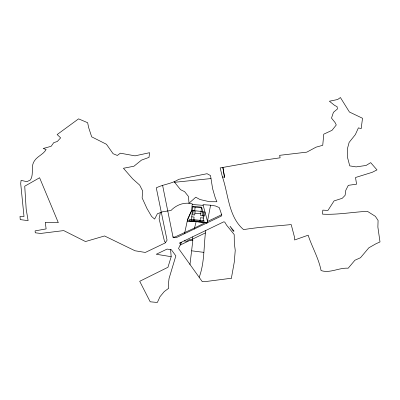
<?xml version="1.0" encoding="UTF-8"?>
<svg xmlns="http://www.w3.org/2000/svg" width="400" height="400" viewBox="0 0 400 400"><rect width="100%" height="100%" fill="white"/><g stroke="black" fill="none" stroke-linecap="round" stroke-linejoin="round"><path stroke-width="0.6" d="M205.625 230.68L205.425 232.915C203.715 247.75 204.445 263.12 199.185 277.34L202.285 281.665L206.46 281.45L228.78 278.575L231.305 278.635L234.265 262.17L235.24 250.355L234.325 243.37L234.2 234.565L226.585 225.15L224.79 222.135L223.775 221.825L179.455 243.155L181.115 242.995L181.505 242.18L178.54 248.48L199.185 277.34M162.61 185.4L172.98 236.88L176.37 237.6L221.375 216.04L221.82 215.185L219.23 207.565L215.445 205.975L210.59 205.205L207.175 222.85L187.305 220.77L191.59 210.67L192.255 203.845C184.53 201.785 176.415 204.775 171.01 210.47L162.52 211.805L157.395 213.755L154.63 219.085L151.625 216.485L147 208.57L142.155 197.955L142.545 190.715L139.68 185.11L132.695 178.88L123.435 168.265L133.94 166.23L141.485 160.115L149.01 157.39L149.575 152.7L135.025 155.85L120.34 153.19L117.335 155.46L113.105 153.715L106.46 144.285L91.675 136.835L88.58 127.37L87.66 122.72L78.575 118.86L57.145 134.55L60.64 137.865L57.28 141.51L53.765 142.635L51.135 146.31L43.185 148.505L46.13 149.5C43.54 154.3 37.6 156.095 34.54 160.7C30.26 166.435 34.29 174.215 30.345 180.005L26.875 181.685L21.07 180.365L20.705 183.635L24.01 216.525L20 216.455L20.255 219.61L28.105 220.635L26.17 209.055L24.735 186.21L39.595 177.75L58.32 222.67L45.29 222.335L46.115 228.91L35.09 230.89L35.27 232.785L40.585 233.455L63.725 230.59L85.485 241.545L104.54 235.965L135.02 250.765L145.315 252.455L165.335 242.87L167.06 240.16L156.275 187.84C163.505 184.245 171.875 183.845 178.685 179.345L207.07 173.71L210.52 175.585L212.625 188.735L215.185 197.55L216.875 201.745L209.555 201.73L199.995 199.535L195.76 197.2L189 203.24L188.465 196.475L184.615 191.64L180.53 189.675L174.115 181.68M193.7 220.64L194.075 217.065L191.745 216.82M195.11 207.155L194.735 210.74L192.41 210.5M194.445 221.355L194.61 219.775M199.19 221.85L199.355 220.27M200.025 221.3L200.4 217.725L203.455 218.045M201.435 207.815L200.64 215.61L204.59 216.025L205.005 212.07L201.055 211.66M202.615 215.815L203.03 211.865M192.56 236.9L192.8 240.75L189.97 264.54M160.335 212.635L159.095 218.75L164.58 241.735L165.71 242.29M191.59 210.67L187.735 218.815L184.51 233.715M194.27 229.1L196.12 221.69L187.235 221.08M210.59 205.205L202.995 204.66L207.545 221.445L207.125 223.045L205.24 222.645L194.505 228.035L174.515 237.21L173.185 237.75L172.98 236.88M171.185 256.69L167.955 267.28L139.715 281.3L150.195 301.8L157.34 302.46L160.025 296.67L164.27 291.55L168.72 288.275L168.3 285.04L169.055 278.5L175.855 255.895L171.335 249.695L167.085 249.085L156.285 254.25L171.185 256.69L170.58 249.585M180.14 245.08L205.425 232.915M207.545 221.445L221.62 214.715M174.585 182.295L210.995 178.56M192.19 204.515L203.18 205.355M192.78 206.915L201.825 207.86M202.77 211.58L195.15 210.785L194.71 214.99L192.735 214.785L193.15 210.835L195.125 211.04M194.905 213.155L200.83 213.775M191.7 250.815L203.78 252.35M184.15 240.905L186.805 241.27L189.255 239.605L192.8 240.75M222.415 176.9C228.555 194.545 228.35 216.525 243.565 229.625C259.335 227.005 275.335 226.16 291.205 224.57L294.525 237.265L294.615 239.975L308.145 235.205C312.085 247.16 318.625 258.175 321.08 270.58C330.12 273.55 338.955 267.52 348.195 268.2L354.91 260.235L360.485 257.735L368.85 247.81L375.83 243.835L380 241.925L377.875 227.07L378.085 220.45L375.37 216.345L367.4 211.325C352.445 212.085 337.56 214.945 322.555 214.155L322.815 210.13L327.935 210.44L334.05 200.93L342.235 198.305L345.1 195.345L345.785 190.31L348.305 185.34L356.57 184.17L355.515 177.51L372.235 172.31L376.975 169.895L370.685 162.645L366.08 165.46L356.105 166.895L349.745 165.875L347.525 157.46L347.28 149.24L349.12 142.415L355.37 134.58L358.41 127.865L361.185 128.625L362.515 118.27L349.425 112.02L340.41 97.54L337.66 99.52L329.4 101.22L334.61 105.4L337.085 106.64L337.395 109.005L333.42 112.345L331.505 118.12L335.055 122.52L336.275 124.975L332.01 130.33L323.765 134.175L322.74 145.3L316.045 147.17L306.82 152.14L279.67 155.325L280.105 157.82L264.56 160.045L220.165 167.915L222.395 176.905L224.55 177.315L222.88 167.43L224.53 177.32M189.87 219.28L189.705 220.86L203.93 222.345L204.095 220.765L189.87 219.28M192.85 206.26L191.375 220.395L203.08 221.62L203.73 215.39L201.655 207.18L192.85 206.26M233.955 231.055L233.255 231.165L230.01 226.205L233.955 231.055"/></g></svg>
